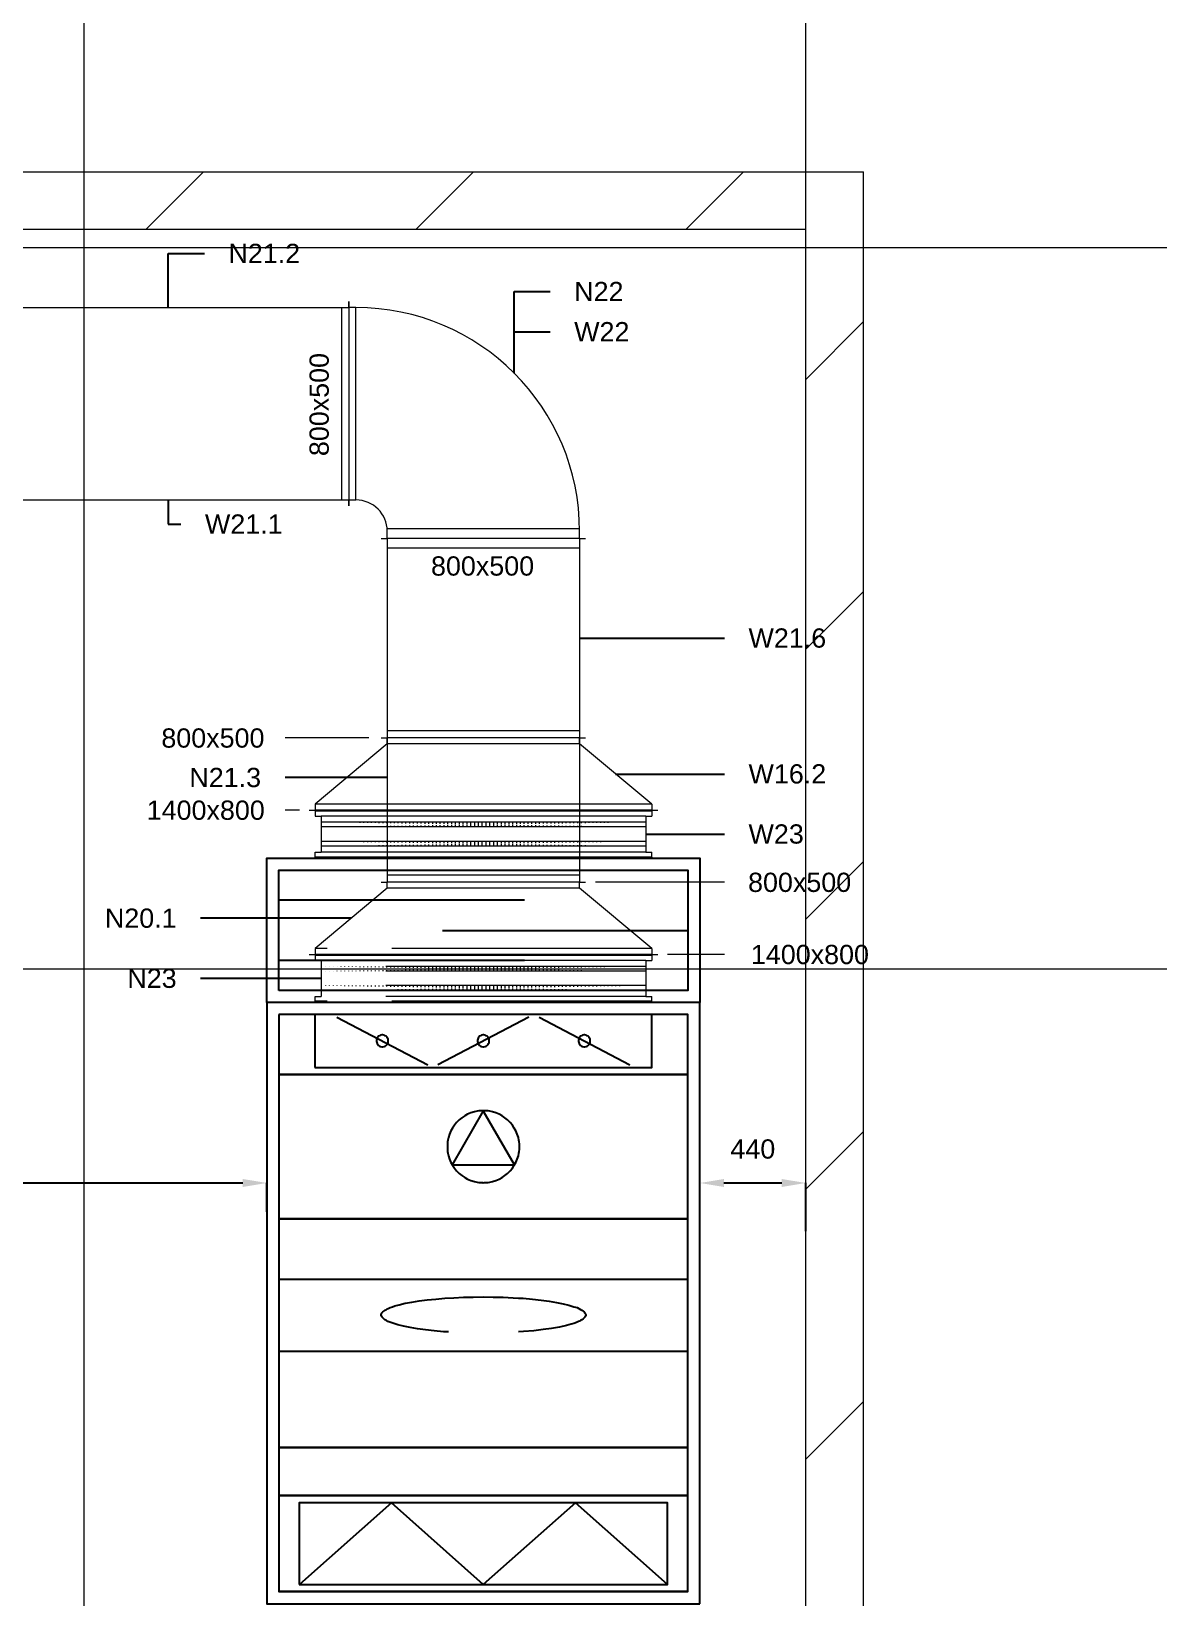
# Model space of a CAD drawing. Header units: millimetres. Extents: x 59762 to 60194, y -87842 to -87548.
# Drawn here: x 59944.85 to 59949.54, y -87827.89 to -87821.38 of the extents above; entities that cross this region are included whole.
import ezdxf
from ezdxf import colors
from ezdxf.entities.mleader import LeaderData, LeaderLine
from ezdxf.math import Vec2, Vec3

# ---------------------------------------------------------------- set-up
doc = ezdxf.new("R2010")
doc.units = ezdxf.units.MM
doc.linetypes.add('ACAD_ISO02W100', pattern=[15, 12, -3])
doc.linetypes.add('JIS_02_1.2', pattern=[2.5, 1.25, -1.25])
for name, color, linetype in [('FLECAD1', 7, 'Continuous'), ('FLECAD2', 7, 'Continuous'), ('FLECAD3', 7, 'Continuous')]:
    doc.layers.add(name, color=color, linetype=linetype)
doc.layers.add('kanały', color=7, linetype='Continuous', lineweight=20)
doc.layers.add('wymiary', color=7, linetype='Continuous', lineweight=13)
doc.layers.add('osie', color=7, linetype='JIS_02_1.2', lineweight=5, transparency=0.7)
doc.layers.add('podkład', color=7, linetype='Continuous', lineweight=13, transparency=0.7)
doc.styles.add('styl1', font='arial.ttf', dxfattribs={"height": 0.08})
doc.dimstyles.new('Kopia Opisowy', dxfattribs={"dimscale": 0, "dimtxt": 0.08, "dimasz": 0.1, "dimexe": 0, "dimexo": 0.2, "dimgap": 0.1, "dimtad": 1, "dimlfac": 1000, "dimtxsty": 'styl1', "dimcen": 2.5, "dimadec": 0, "dimazin": 0, "dimtfac": 1, "dimtmove": 0, "dimatfit": 3, "dimfxl": 1, "dimarcsym": 0})
pattern_1 = [(270, (147696.248806, -27845.144274), (0.015875, -3e-18), []), (360, (147696.248806, -27845.144274), (2e-17, 0.0635), [])]
pattern_2 = [(270, (147696.248806, -27845.744274), (0.015875, -3e-18), []), (360, (147696.248806, -27845.744274), (2e-17, 0.0635), [])]

# ---------------------------------------------------------------- blocks, each defined once
blk = doc.blocks.new('_None')
blk = doc.blocks.new('*D105')
at = {"layer": 'Defpoints', "color": 0, "transparency": 16777216}
for p in [(59945.8298, -87826.1681), (59943.3308, -87826.4877), (59945.8298, -87826.4877)]:
    blk.add_point(p, dxfattribs=at)
at = {"layer": 'wymiary', "color": 0, "lineweight": -2, "transparency": 16777216}
for p, q in [((59943.3308, -87826.2877), (59943.3308, -87826.1681)), ((59943.4308, -87826.1681), (59945.7298, -87826.1681)), ((59945.8298, -87826.2877), (59945.8298, -87826.1681))]:
    blk.add_line(p, q, dxfattribs=at)
at = {"layer": 'wymiary', "color": 0, "transparency": 16777216}
for points in [[(59943.4308, -87826.1515), (59943.4308, -87826.1848), (59943.3308, -87826.1681)], [(59945.7298, -87826.1515), (59945.7298, -87826.1848), (59945.8298, -87826.1681)]]:
    blk.add_solid(points, dxfattribs=at)
at = {"layer": 'wymiary', "color": 0, "transparency": 16777216, "insert": (59944.5803, -87826.0273), "char_height": 0.08, "attachment_point": 5, "style": 'styl1'}
blk.add_mtext('2499', dxfattribs=at)
blk = doc.blocks.new('*D107')
at = {"layer": 'Defpoints', "color": 0, "transparency": 16777216}
for p in [(59947.6308, -87826.1681), (59948.0708, -87826.1681), (59948.0708, -87826.1681)]:
    blk.add_point(p, dxfattribs=at)
at = {"layer": 'wymiary', "color": 0, "lineweight": -2, "transparency": 16777216}
for p, q in [((59947.6308, -87826.3681), (59947.6308, -87826.1681)), ((59947.7308, -87826.1681), (59947.9708, -87826.1681)), ((59948.0708, -87826.3681), (59948.0708, -87826.1681))]:
    blk.add_line(p, q, dxfattribs=at)
at = {"layer": 'wymiary', "color": 0, "transparency": 16777216}
for points in [[(59947.7308, -87826.1515), (59947.7308, -87826.1848), (59947.6308, -87826.1681)], [(59947.9708, -87826.1515), (59947.9708, -87826.1848), (59948.0708, -87826.1681)]]:
    blk.add_solid(points, dxfattribs=at)
at = {"layer": 'wymiary', "color": 0, "transparency": 16777216, "insert": (59947.8508, -87826.0273), "char_height": 0.08, "attachment_point": 5, "style": 'styl1'}
blk.add_mtext('440', dxfattribs=at)

msp = doc.modelspace()

# ---------------------------------------------------------------- hatches: boundary and pattern name
at = {"layer": 'kanały', "ltscale": 20}
h = msp.add_hatch(color=256, dxfattribs=at)
h.dxf.hatch_style = 1
h.paths.add_polyline_path([(59947.430347, -87824.622563), (59946.030347, -87824.622563), (59946.030347, -87824.617563), (59947.430347, -87824.617563)])
h = msp.add_hatch(dxfattribs=at)
h.set_pattern_fill('GRATE', color=256, scale=0.02, angle=270)
h.set_pattern_definition(pattern_1)
edge = h.paths.add_edge_path()
edge.add_line((59947.405347, -87824.687563), (59946.055347, -87824.687563))
edge.add_line((59947.405347, -87824.667563), (59946.055347, -87824.667563))
h = msp.add_hatch(dxfattribs=at)
h.set_pattern_fill('GRATE', color=256, scale=0.02, angle=270)
h.set_pattern_definition(pattern_1)
edge = h.paths.add_edge_path()
edge.add_line((59947.405347, -87824.767563), (59946.055347, -87824.767563))
edge.add_line((59947.405347, -87824.747563), (59946.055347, -87824.747563))
h = msp.add_hatch(color=256, dxfattribs=at)
h.dxf.hatch_style = 1
h.paths.add_polyline_path([(59947.430347, -87824.812563), (59946.030347, -87824.812563), (59946.030347, -87824.817563), (59947.430347, -87824.817563)])
h = msp.add_hatch(color=256, dxfattribs=at)
h.dxf.hatch_style = 1
h.paths.add_polyline_path([(59947.430347, -87825.222563), (59946.030347, -87825.222563), (59946.030347, -87825.217563), (59947.430347, -87825.217563)])
h = msp.add_hatch(dxfattribs=at)
h.set_pattern_fill('GRATE', color=256, scale=0.02, angle=270)
h.set_pattern_definition(pattern_2)
edge = h.paths.add_edge_path()
edge.add_line((59947.405347, -87825.287563), (59946.055347, -87825.287563))
edge.add_line((59947.405347, -87825.267563), (59946.055347, -87825.267563))
h = msp.add_hatch(dxfattribs=at)
h.set_pattern_fill('GRATE', color=256, scale=0.02, angle=270)
h.set_pattern_definition(pattern_2)
edge = h.paths.add_edge_path()
edge.add_line((59947.405347, -87825.367563), (59946.055347, -87825.367563))
edge.add_line((59947.405347, -87825.347563), (59946.055347, -87825.347563))
h = msp.add_hatch(color=256, dxfattribs=at)
h.dxf.hatch_style = 1
h.paths.add_polyline_path([(59947.430347, -87825.412563), (59946.030347, -87825.412563), (59946.030347, -87825.417563), (59947.430347, -87825.417563)])
at = {"layer": 'podkład'}
h = msp.add_hatch(dxfattribs=at)
h.set_pattern_fill('ANSI31', color=256, scale=0.25)
h.set_pattern_definition([(45, (56984.5771, -93833.52236), (-0.56126601, 0.56126601), [])])
h.paths.add_polyline_path([(59942.070847, -87819.277684), (59953.830847, -87819.277684), (59953.830847, -87831.517684), (59960.310847, -87831.517684), (59960.310847, -87819.277684), (59972.070847, -87819.277684), (59972.070847, -87840.277684), (59942.070847, -87840.277684)], flags=16)
h.paths.add_polyline_path([(59954.070847, -87819.277684), (59960.070847, -87819.277684), (59960.070847, -87831.277684), (59954.070847, -87831.277684)], flags=16)
h.paths.add_polyline_path([(59942.070847, -87818.927684), (59942.070847, -87831.177684), (59941.720847, -87831.177684), (59941.720847, -87840.627684), (59972.420847, -87840.627684), (59972.420847, -87818.927684)])
h = msp.add_hatch(dxfattribs=at)
h.set_pattern_fill('ANSI31', color=256, scale=0.25)
h.set_pattern_definition([(45, (-7e-12, -79.36), (-0.5612660076, 0.5612660076), [])])
edge = h.paths.add_edge_path()
edge.add_line((59948.070847, -87822.202684), (59942.070847, -87822.202684))
edge.add_line((59942.070847, -87821.962684), (59948.310847, -87821.962684))
edge.add_line((59948.310847, -87831.442684), (59948.310847, -87821.962684))
edge.add_line((59948.070847, -87831.202684), (59948.070847, -87822.202684))
edge.add_line((59942.070847, -87831.202684), (59948.070847, -87831.202684))
edge.add_line((59942.070847, -87831.442684), (59948.310847, -87831.442684))

# ---------------------------------------------------------------- linework, layer by layer
at = {"layer": 'FLECAD1', "linetype": 'Continuous'}
for points in [[(59945.829847, -87825.417563, 0), (59945.829847, -87824.817563, 0), (59947.630847, -87824.817563, 0), (59947.630847, -87825.417563, 0), (59947.616847, -87825.417563, 0), (59947.558847, -87825.417563, 0), (59945.902847, -87825.417563, 0), (59945.844847, -87825.417563, 0), (59945.829847, -87825.417563, 0)], [(59947.630847, -87827.917563, 0), (59947.630847, -87825.417563, 0), (59945.829847, -87825.417563, 0), (59945.829847, -87827.917563, 0), (59947.630847, -87827.917563, 0)]]:
    msp.add_polyline3d(points, dxfattribs=at)
at = {"layer": 'FLECAD2', "linetype": 'Continuous'}
for points in [[(59945.879847, -87825.367563, 0), (59945.879847, -87824.867563, 0), (59947.580847, -87824.867563, 0), (59947.580847, -87825.367563, 0), (59945.879847, -87825.367563, 0)], [(59945.879847, -87825.467563, 0), (59945.879847, -87825.717563, 0), (59947.580847, -87825.717563, 0), (59947.580847, -87825.467563, 0), (59945.879847, -87825.467563, 0)], [(59945.879847, -87825.717563, 0), (59945.879847, -87826.317563, 0), (59947.580847, -87826.317563, 0), (59947.580847, -87825.717563, 0), (59945.879847, -87825.717563, 0)], [(59947.580847, -87827.267563, 0), (59947.580847, -87826.317563, 0), (59945.879847, -87826.317563, 0), (59945.879847, -87827.267563, 0), (59947.580847, -87827.267563, 0)], [(59945.879847, -87827.267563, 0), (59945.879847, -87827.467563, 0), (59947.580847, -87827.467563, 0), (59947.580847, -87827.267563, 0), (59945.879847, -87827.267563, 0)], [(59945.879847, -87827.467563, 0), (59945.879847, -87827.867563, 0), (59947.580847, -87827.867563, 0), (59947.580847, -87827.467563, 0), (59945.879847, -87827.467563, 0)], [(59947.580847, -87827.867563, 0), (59945.879847, -87827.867563, 0), (59947.580847, -87827.867563, 0), (59945.879847, -87827.867563, 0), (59947.580847, -87827.867563, 0), (59947.580847, -87827.867563, 0), (59947.580847, -87827.867563, 0)], [(59945.879847, -87827.867563, 0), (59945.879847, -87827.867563, 0), (59945.879847, -87827.867563, 0)]]:
    msp.add_polyline3d(points, dxfattribs=at)
at = {"layer": 'FLECAD3', "linetype": 'Continuous'}
for p, q in [((59946.900847, -87824.992563), (59945.879847, -87824.992563)), ((59946.559847, -87825.117563), (59947.580847, -87825.117563)), ((59946.900847, -87825.242563), (59945.879847, -87825.242563)), ((59946.120847, -87825.478563), (59946.498847, -87825.676563)), ((59946.919847, -87825.478563), (59946.540847, -87825.676563)), ((59946.961847, -87825.478563), (59947.339847, -87825.676563)), ((59946.729847, -87825.867563), (59946.600847, -87826.092563)), ((59946.859847, -87826.092563), (59946.729847, -87825.867563)), ((59946.600847, -87826.092563), (59946.859847, -87826.092563)), ((59945.879847, -87826.567563), (59947.580847, -87826.567563)), ((59946.432847, -87826.663563), (59946.463847, -87826.658563)), ((59946.463847, -87826.658563), (59946.496847, -87826.654563)), ((59946.496847, -87826.654563), (59946.532847, -87826.650563)), ((59946.532847, -87826.650563), (59946.569847, -87826.647563)), ((59946.569847, -87826.647563), (59946.607847, -87826.645563)), ((59946.607847, -87826.645563), (59946.647847, -87826.643563)), ((59946.647847, -87826.643563), (59946.687847, -87826.642563)), ((59946.687847, -87826.642563), (59946.729847, -87826.641563)), ((59946.729847, -87826.641563), (59946.770847, -87826.642563)), ((59946.770847, -87826.642563), (59946.812847, -87826.643563)), ((59946.812847, -87826.643563), (59946.854847, -87826.645563)), ((59946.854847, -87826.645563), (59946.875847, -87826.646563)), ((59946.875847, -87826.646563), (59946.895847, -87826.647563)), ((59946.895847, -87826.647563), (59946.934847, -87826.651563)), ((59946.934847, -87826.651563), (59946.970847, -87826.655563)), ((59946.970847, -87826.655563), (59947.003847, -87826.659563)), ((59947.003847, -87826.659563), (59947.034847, -87826.664563)), ((59946.304847, -87826.715563), (59946.305847, -87826.711563)), ((59946.304847, -87826.718563), (59946.304847, -87826.715563)), ((59946.306847, -87826.722563), (59946.304847, -87826.718563)), ((59946.305847, -87826.711563), (59946.307847, -87826.707563)), ((59946.308847, -87826.726563), (59946.306847, -87826.722563)), ((59946.307847, -87826.707563), (59946.311847, -87826.704563)), ((59946.311847, -87826.729563), (59946.308847, -87826.726563)), ((59946.311847, -87826.704563), (59946.315847, -87826.700563)), ((59946.315847, -87826.700563), (59946.320847, -87826.696563)), ((59946.320847, -87826.696563), (59946.326847, -87826.693563)), ((59946.326847, -87826.693563), (59946.330847, -87826.691563)), ((59946.330847, -87826.691563), (59946.334847, -87826.689563)), ((59946.334847, -87826.689563), (59946.342847, -87826.685563)), ((59946.342847, -87826.685563), (59946.352847, -87826.682563)), ((59946.352847, -87826.682563), (59946.362847, -87826.679563)), ((59946.362847, -87826.679563), (59946.379847, -87826.674563)), ((59946.379847, -87826.674563), (59946.404847, -87826.668563)), ((59946.404847, -87826.668563), (59946.432847, -87826.663563)), ((59947.034847, -87826.664563), (59947.061847, -87826.670563)), ((59947.061847, -87826.670563), (59947.085847, -87826.675563)), ((59947.085847, -87826.675563), (59947.106847, -87826.682563)), ((59947.106847, -87826.682563), (59947.119847, -87826.686563)), ((59947.119847, -87826.686563), (59947.127847, -87826.690563)), ((59947.127847, -87826.690563), (59947.133847, -87826.693563)), ((59947.133847, -87826.693563), (59947.139847, -87826.697563)), ((59947.139847, -87826.697563), (59947.144847, -87826.700563)), ((59947.144847, -87826.700563), (59947.148847, -87826.704563)), ((59947.148847, -87826.704563), (59947.151847, -87826.707563)), ((59947.152847, -87826.726563), (59947.148847, -87826.729563)), ((59947.151847, -87826.707563), (59947.153847, -87826.711563)), ((59947.154847, -87826.722563), (59947.152847, -87826.726563)), ((59947.153847, -87826.711563), (59947.155847, -87826.715563)), ((59947.155847, -87826.718563), (59947.154847, -87826.722563)), ((59947.155847, -87826.715563), (59947.155847, -87826.718563)), ((59946.315847, -87826.733563), (59946.311847, -87826.729563)), ((59946.320847, -87826.736563), (59946.315847, -87826.733563)), ((59946.326847, -87826.740563), (59946.320847, -87826.736563)), ((59946.332847, -87826.743563), (59946.326847, -87826.740563)), ((59946.340847, -87826.747563), (59946.332847, -87826.743563)), ((59946.353847, -87826.751563), (59946.340847, -87826.747563)), ((59946.374847, -87826.758563), (59946.353847, -87826.751563)), ((59946.398847, -87826.763563), (59946.374847, -87826.758563)), ((59946.425847, -87826.769563), (59946.398847, -87826.763563)), ((59946.456847, -87826.774563), (59946.425847, -87826.769563)), ((59946.489847, -87826.778563), (59946.456847, -87826.774563)), ((59946.525847, -87826.782563), (59946.489847, -87826.778563)), ((59946.564847, -87826.786563), (59946.525847, -87826.782563)), ((59946.584847, -87826.787563), (59946.564847, -87826.786563)), ((59946.897847, -87826.785563), (59946.875847, -87826.787563)), ((59946.939847, -87826.782563), (59946.897847, -87826.785563)), ((59946.978847, -87826.777563), (59946.939847, -87826.782563)), ((59947.013847, -87826.772563), (59946.978847, -87826.777563)), ((59947.046847, -87826.767563), (59947.013847, -87826.772563)), ((59947.075847, -87826.760563), (59947.046847, -87826.767563)), ((59947.094847, -87826.755563), (59947.075847, -87826.760563)), ((59947.105847, -87826.752563), (59947.094847, -87826.755563)), ((59947.116847, -87826.748563), (59947.105847, -87826.752563)), ((59947.125847, -87826.744563), (59947.116847, -87826.748563)), ((59947.129847, -87826.742563), (59947.125847, -87826.744563)), ((59947.133847, -87826.740563), (59947.129847, -87826.742563)), ((59947.139847, -87826.737563), (59947.133847, -87826.740563)), ((59947.144847, -87826.733563), (59947.139847, -87826.737563)), ((59947.148847, -87826.729563), (59947.144847, -87826.733563)), ((59945.879847, -87826.867563), (59947.580847, -87826.867563)), ((59946.347847, -87827.497563), (59945.965847, -87827.837563)), ((59946.729847, -87827.837563), (59946.347847, -87827.497563)), ((59947.112847, -87827.497563), (59946.729847, -87827.837563)), ((59947.495847, -87827.837563), (59947.112847, -87827.497563))]:
    msp.add_line(p, q, dxfattribs=at)
for points in [[(59946.029847, -87825.687563, 0), (59947.430847, -87825.687563, 0), (59947.430847, -87825.467563, 0), (59946.029847, -87825.467563, 0), (59946.029847, -87825.687563, 0)], [(59946.302847, -87825.600563, 0), (59946.307847, -87825.601563, 0), (59946.310847, -87825.601563, 0), (59946.312847, -87825.601563, 0), (59946.317847, -87825.600563, 0), (59946.321847, -87825.598563, 0), (59946.325847, -87825.596563, 0), (59946.329847, -87825.592563, 0), (59946.331847, -87825.588563, 0), (59946.333847, -87825.584563, 0), (59946.334847, -87825.579563, 0), (59946.334847, -87825.577563, 0), (59946.334847, -87825.574563, 0), (59946.333847, -87825.569563, 0), (59946.331847, -87825.565563, 0), (59946.329847, -87825.561563, 0), (59946.325847, -87825.557563, 0), (59946.321847, -87825.555563, 0), (59946.317847, -87825.553563, 0), (59946.312847, -87825.552563, 0), (59946.310847, -87825.552563, 0), (59946.307847, -87825.552563, 0), (59946.302847, -87825.553563, 0), (59946.298847, -87825.555563, 0), (59946.294847, -87825.557563, 0), (59946.290847, -87825.561563, 0), (59946.288847, -87825.565563, 0), (59946.286847, -87825.569563, 0), (59946.285847, -87825.574563, 0), (59946.285847, -87825.577563, 0), (59946.285847, -87825.579563, 0), (59946.286847, -87825.584563, 0), (59946.288847, -87825.588563, 0), (59946.290847, -87825.592563, 0), (59946.294847, -87825.596563, 0), (59946.298847, -87825.598563, 0), (59946.302847, -87825.600563, 0)], [(59946.312847, -87825.552563, 0), (59946.310847, -87825.552563, 0), (59946.307847, -87825.552563, 0)], [(59946.312847, -87825.552563, 0), (59946.310847, -87825.552563, 0), (59946.307847, -87825.552563, 0)], [(59946.722847, -87825.600563, 0), (59946.727847, -87825.601563, 0), (59946.729847, -87825.601563, 0), (59946.732847, -87825.601563, 0), (59946.737847, -87825.600563, 0), (59946.741847, -87825.598563, 0), (59946.745847, -87825.596563, 0), (59946.749847, -87825.592563, 0), (59946.751847, -87825.588563, 0), (59946.753847, -87825.584563, 0), (59946.754847, -87825.579563, 0), (59946.754847, -87825.577563, 0), (59946.754847, -87825.574563, 0), (59946.753847, -87825.569563, 0), (59946.751847, -87825.565563, 0), (59946.749847, -87825.561563, 0), (59946.745847, -87825.557563, 0), (59946.741847, -87825.555563, 0), (59946.737847, -87825.553563, 0), (59946.732847, -87825.552563, 0), (59946.729847, -87825.552563, 0), (59946.727847, -87825.552563, 0), (59946.722847, -87825.553563, 0), (59946.718847, -87825.555563, 0), (59946.714847, -87825.557563, 0), (59946.710847, -87825.561563, 0), (59946.708847, -87825.565563, 0), (59946.706847, -87825.569563, 0), (59946.705847, -87825.574563, 0), (59946.705847, -87825.577563, 0), (59946.705847, -87825.579563, 0), (59946.706847, -87825.584563, 0), (59946.708847, -87825.588563, 0), (59946.710847, -87825.592563, 0), (59946.714847, -87825.596563, 0), (59946.718847, -87825.598563, 0), (59946.722847, -87825.600563, 0)], [(59946.732847, -87825.552563, 0), (59946.729847, -87825.552563, 0), (59946.727847, -87825.552563, 0)], [(59946.732847, -87825.552563, 0), (59946.729847, -87825.552563, 0), (59946.727847, -87825.552563, 0)], [(59947.142847, -87825.600563, 0), (59947.147847, -87825.601563, 0), (59947.150847, -87825.601563, 0), (59947.152847, -87825.601563, 0), (59947.157847, -87825.600563, 0), (59947.161847, -87825.598563, 0), (59947.165847, -87825.596563, 0), (59947.169847, -87825.592563, 0), (59947.171847, -87825.588563, 0), (59947.173847, -87825.584563, 0), (59947.174847, -87825.579563, 0), (59947.174847, -87825.577563, 0), (59947.174847, -87825.574563, 0), (59947.173847, -87825.569563, 0), (59947.171847, -87825.565563, 0), (59947.169847, -87825.561563, 0), (59947.165847, -87825.557563, 0), (59947.161847, -87825.555563, 0), (59947.157847, -87825.553563, 0), (59947.152847, -87825.552563, 0), (59947.150847, -87825.552563, 0), (59947.147847, -87825.552563, 0), (59947.142847, -87825.553563, 0), (59947.138847, -87825.555563, 0), (59947.134847, -87825.557563, 0), (59947.130847, -87825.561563, 0), (59947.128847, -87825.565563, 0), (59947.126847, -87825.569563, 0), (59947.125847, -87825.574563, 0), (59947.125847, -87825.577563, 0), (59947.125847, -87825.579563, 0), (59947.126847, -87825.584563, 0), (59947.128847, -87825.588563, 0), (59947.130847, -87825.592563, 0), (59947.134847, -87825.596563, 0), (59947.138847, -87825.598563, 0), (59947.142847, -87825.600563, 0)], [(59947.152847, -87825.552563, 0), (59947.150847, -87825.552563, 0), (59947.147847, -87825.552563, 0)], [(59947.152847, -87825.552563, 0), (59947.150847, -87825.552563, 0), (59947.147847, -87825.552563, 0)], [(59946.285847, -87825.574563, 0), (59946.285847, -87825.577563, 0), (59946.285847, -87825.579563, 0)], [(59946.285847, -87825.574563, 0), (59946.285847, -87825.577563, 0), (59946.285847, -87825.579563, 0)], [(59946.307847, -87825.601563, 0), (59946.310847, -87825.601563, 0), (59946.310847, -87825.601563, 0), (59946.312847, -87825.601563, 0)], [(59946.307847, -87825.601563, 0), (59946.310847, -87825.601563, 0), (59946.312847, -87825.601563, 0)], [(59946.310847, -87825.601563, 0), (59946.310847, -87825.601563, 0)], [(59946.334847, -87825.579563, 0), (59946.334847, -87825.577563, 0), (59946.334847, -87825.574563, 0)], [(59946.334847, -87825.579563, 0), (59946.334847, -87825.577563, 0), (59946.334847, -87825.574563, 0)], [(59946.705847, -87825.574563, 0), (59946.705847, -87825.577563, 0), (59946.705847, -87825.579563, 0)], [(59946.705847, -87825.574563, 0), (59946.705847, -87825.577563, 0), (59946.705847, -87825.579563, 0)], [(59946.727847, -87825.601563, 0), (59946.729847, -87825.601563, 0), (59946.729847, -87825.601563, 0), (59946.732847, -87825.601563, 0)], [(59946.727847, -87825.601563, 0), (59946.729847, -87825.601563, 0), (59946.732847, -87825.601563, 0)], [(59946.729847, -87825.601563, 0), (59946.729847, -87825.601563, 0)], [(59946.754847, -87825.579563, 0), (59946.754847, -87825.577563, 0), (59946.754847, -87825.574563, 0)], [(59946.754847, -87825.579563, 0), (59946.754847, -87825.577563, 0), (59946.754847, -87825.574563, 0)], [(59947.125847, -87825.574563, 0), (59947.125847, -87825.577563, 0), (59947.125847, -87825.579563, 0)], [(59947.125847, -87825.574563, 0), (59947.125847, -87825.577563, 0), (59947.125847, -87825.579563, 0)], [(59947.147847, -87825.601563, 0), (59947.150847, -87825.601563, 0), (59947.150847, -87825.601563, 0), (59947.152847, -87825.601563, 0)], [(59947.147847, -87825.601563, 0), (59947.150847, -87825.601563, 0), (59947.152847, -87825.601563, 0)], [(59947.150847, -87825.601563, 0), (59947.150847, -87825.601563, 0)], [(59947.174847, -87825.579563, 0), (59947.174847, -87825.577563, 0), (59947.174847, -87825.574563, 0)], [(59947.174847, -87825.579563, 0), (59947.174847, -87825.577563, 0), (59947.174847, -87825.574563, 0)], [(59946.718847, -87826.166563, 0), (59946.726847, -87826.166563, 0), (59946.729847, -87826.167563, 0), (59946.733847, -87826.166563, 0), (59946.741847, -87826.166563, 0), (59946.749847, -87826.165563, 0), (59946.756847, -87826.164563, 0), (59946.767847, -87826.162563, 0), (59946.781847, -87826.157563, 0), (59946.795847, -87826.152563, 0), (59946.807847, -87826.145563, 0), (59946.819847, -87826.137563, 0), (59946.830847, -87826.128563, 0), (59946.841847, -87826.117563, 0), (59946.850847, -87826.106563, 0), (59946.858847, -87826.094563, 0), (59946.865847, -87826.082563, 0), (59946.870847, -87826.068563, 0), (59946.875847, -87826.054563, 0), (59946.877847, -87826.043563, 0), (59946.878847, -87826.036563, 0), (59946.879847, -87826.028563, 0), (59946.879847, -87826.020563, 0), (59946.880847, -87826.017563, 0), (59946.879847, -87826.013563, 0), (59946.879847, -87826.005563, 0), (59946.878847, -87825.997563, 0), (59946.877847, -87825.990563, 0), (59946.875847, -87825.979563, 0), (59946.870847, -87825.965563, 0), (59946.865847, -87825.951563, 0), (59946.858847, -87825.939563, 0), (59946.850847, -87825.927563, 0), (59946.841847, -87825.916563, 0), (59946.830847, -87825.905563, 0), (59946.819847, -87825.896563, 0), (59946.807847, -87825.888563, 0), (59946.795847, -87825.881563, 0), (59946.781847, -87825.876563, 0), (59946.767847, -87825.871563, 0), (59946.756847, -87825.869563, 0), (59946.749847, -87825.868563, 0), (59946.741847, -87825.867563, 0), (59946.733847, -87825.867563, 0), (59946.729847, -87825.867563, 0), (59946.726847, -87825.867563, 0), (59946.718847, -87825.867563, 0), (59946.710847, -87825.868563, 0), (59946.703847, -87825.869563, 0), (59946.692847, -87825.871563, 0), (59946.678847, -87825.876563, 0), (59946.664847, -87825.881563, 0), (59946.652847, -87825.888563, 0), (59946.640847, -87825.896563, 0), (59946.629847, -87825.905563, 0), (59946.618847, -87825.916563, 0), (59946.609847, -87825.927563, 0), (59946.601847, -87825.939563, 0), (59946.594847, -87825.951563, 0), (59946.589847, -87825.965563, 0), (59946.584847, -87825.979563, 0), (59946.582847, -87825.990563, 0), (59946.581847, -87825.997563, 0), (59946.580847, -87826.005563, 0), (59946.580847, -87826.013563, 0), (59946.580847, -87826.017563, 0), (59946.580847, -87826.020563, 0), (59946.580847, -87826.028563, 0), (59946.581847, -87826.036563, 0), (59946.582847, -87826.043563, 0), (59946.584847, -87826.054563, 0), (59946.589847, -87826.068563, 0), (59946.594847, -87826.082563, 0), (59946.601847, -87826.094563, 0), (59946.609847, -87826.106563, 0), (59946.618847, -87826.117563, 0), (59946.629847, -87826.128563, 0), (59946.640847, -87826.137563, 0), (59946.652847, -87826.145563, 0), (59946.664847, -87826.152563, 0), (59946.678847, -87826.157563, 0), (59946.692847, -87826.162563, 0), (59946.703847, -87826.164563, 0), (59946.710847, -87826.165563, 0), (59946.718847, -87826.166563, 0)], [(59946.733847, -87825.867563, 0), (59946.729847, -87825.867563, 0), (59946.726847, -87825.867563, 0)], [(59946.733847, -87825.867563, 0), (59946.729847, -87825.867563, 0), (59946.726847, -87825.867563, 0)], [(59946.580847, -87826.013563, 0), (59946.580847, -87826.017563, 0), (59946.580847, -87826.020563, 0)], [(59946.580847, -87826.013563, 0), (59946.580847, -87826.017563, 0), (59946.580847, -87826.020563, 0)], [(59946.879847, -87826.020563, 0), (59946.880847, -87826.017563, 0), (59946.879847, -87826.013563, 0)], [(59946.879847, -87826.020563, 0), (59946.880847, -87826.017563, 0), (59946.879847, -87826.013563, 0)], [(59946.726847, -87826.166563, 0), (59946.729847, -87826.167563, 0), (59946.729847, -87826.167563, 0), (59946.733847, -87826.166563, 0)], [(59946.726847, -87826.166563, 0), (59946.729847, -87826.167563, 0), (59946.733847, -87826.166563, 0)], [(59946.729847, -87826.167563, 0), (59946.729847, -87826.167563, 0)], [(59945.964847, -87827.837563, 0), (59947.495847, -87827.837563, 0), (59947.495847, -87827.497563, 0), (59945.964847, -87827.497563, 0), (59945.964847, -87827.837563, 0)]]:
    msp.add_polyline3d(points, dxfattribs=at)
at = {"layer": 'kanały', "ltscale": 20}
for p, q in [((59944.670347, -87822.527684), (59946.170347, -87822.527684)), ((59946.140347, -87822.527684), (59946.140347, -87823.327684)), ((59946.170347, -87822.527684), (59946.170347, -87822.502684)), ((59946.170347, -87822.502684), (59946.170347, -87822.527684)), ((59946.170347, -87822.527684), (59946.170347, -87822.502684)), ((59946.200347, -87822.527684), (59946.170347, -87822.527684)), ((59946.170347, -87822.527684), (59946.170347, -87823.327684)), ((59946.170347, -87822.527684), (59946.170347, -87823.327684)), ((59946.200347, -87823.327684), (59946.200347, -87822.527684)), ((59944.670347, -87823.327684), (59946.170347, -87823.327684)), ((59946.170347, -87823.327684), (59946.170347, -87823.352684)), ((59946.170347, -87823.327684), (59946.200347, -87823.327684)), ((59946.170347, -87823.352684), (59946.170347, -87823.327684)), ((59946.170347, -87823.352684), (59946.170347, -87823.327684)), ((59947.130347, -87823.447563), (59946.330347, -87823.447563)), ((59946.330347, -87823.487684), (59946.330347, -87823.457684)), ((59947.130347, -87823.487684), (59947.130347, -87823.457684)), ((59946.305347, -87823.487684), (59946.330347, -87823.487684)), ((59946.305347, -87823.487684), (59946.330347, -87823.487684)), ((59946.305347, -87823.487684), (59946.330347, -87823.487684)), ((59947.130347, -87823.487684), (59946.330347, -87823.487684)), ((59947.130347, -87823.487684), (59946.330347, -87823.487684)), ((59946.330347, -87823.487684), (59946.330347, -87824.317442)), ((59947.130347, -87823.487684), (59946.330347, -87823.487684)), ((59947.130347, -87823.527804), (59946.330347, -87823.527804)), ((59947.130347, -87823.487684), (59947.155347, -87823.487684)), ((59947.130347, -87823.487684), (59947.155347, -87823.487684)), ((59947.130347, -87823.487684), (59947.130347, -87824.317442)), ((59947.130347, -87823.487684), (59947.155347, -87823.487684)), ((59947.130347, -87824.287442), (59946.330347, -87824.287442)), ((59946.305347, -87824.317442), (59946.330347, -87824.317442)), ((59946.305347, -87824.317442), (59946.330347, -87824.317442)), ((59947.130347, -87824.317442), (59946.330347, -87824.317442)), ((59946.330347, -87824.342563), (59946.330347, -87824.317563)), ((59947.130347, -87824.317563), (59946.330347, -87824.317563)), ((59947.130347, -87824.342563), (59946.330347, -87824.342563)), ((59947.130347, -87824.317442), (59947.155347, -87824.317442)), ((59947.130347, -87824.342563), (59947.130347, -87824.317563)), ((59947.130347, -87824.317563), (59947.155347, -87824.317563)), ((59946.005347, -87824.617563), (59946.030347, -87824.617563)), ((59946.030347, -87824.592563), (59946.030347, -87824.617563)), ((59947.430347, -87824.617563), (59946.030347, -87824.617563)), ((59946.030347, -87824.617563), (59946.030347, -87824.622563)), ((59947.430347, -87824.622563), (59946.030347, -87824.622563)), ((59946.030347, -87824.622563), (59946.030347, -87824.642563)), ((59947.430347, -87824.592563), (59947.430347, -87824.617563)), ((59947.430347, -87824.622563), (59947.430347, -87824.617563)), ((59947.430347, -87824.617563), (59947.455347, -87824.617563)), ((59947.430347, -87824.622563), (59947.430347, -87824.642563)), ((59946.030347, -87824.642563), (59946.055347, -87824.642563)), ((59947.405347, -87824.642563), (59946.055347, -87824.642563)), ((59946.055347, -87824.642563), (59946.055347, -87824.792563)), ((59947.405347, -87824.667563), (59946.055347, -87824.667563)), ((59947.405347, -87824.687563), (59946.055347, -87824.687563)), ((59947.405347, -87824.642563), (59947.430347, -87824.642563)), ((59947.405347, -87824.642563), (59947.405347, -87824.792563)), ((59947.405347, -87824.747563), (59946.055347, -87824.747563)), ((59947.405347, -87824.767563), (59946.055347, -87824.767563)), ((59946.030347, -87824.792563), (59946.055347, -87824.792563)), ((59946.030347, -87824.812563), (59946.030347, -87824.792563)), ((59947.430347, -87824.812563), (59946.030347, -87824.812563)), ((59946.030347, -87824.817563), (59946.030347, -87824.812563)), ((59947.405347, -87824.792563), (59946.055347, -87824.792563)), ((59947.405347, -87824.792563), (59947.430347, -87824.792563)), ((59947.430347, -87824.812563), (59947.430347, -87824.792563)), ((59947.430347, -87824.812563), (59947.430347, -87824.817563)), ((59947.430347, -87825.217563), (59946.030347, -87825.217563)), ((59946.030347, -87825.217563), (59946.030347, -87825.222563)), ((59947.430347, -87825.222563), (59946.030347, -87825.222563)), ((59947.430347, -87825.222563), (59947.430347, -87825.217563))]:
    msp.add_line(p, q, dxfattribs=at)
at = {"layer": 'kanały'}
for p, q in [((59946.330347, -87824.342563), (59946.030347, -87824.592563)), ((59947.430347, -87824.592563), (59947.130347, -87824.342563)), ((59947.430347, -87824.592563), (59946.030347, -87824.592563)), ((59947.430347, -87824.617563), (59946.030347, -87824.617563)), ((59947.430347, -87824.817563), (59946.030347, -87824.817563))]:
    msp.add_line(p, q, dxfattribs=at)
at = {"layer": 'kanały', "linetype": 'ACAD_ISO02W100', "ltscale": 0.09}
for p, q in [((59946.330347, -87824.317442), (59946.330347, -87824.917563)), ((59947.130347, -87824.317563), (59947.130347, -87824.917563)), ((59947.130347, -87824.887563), (59946.330347, -87824.887563)), ((59946.330347, -87824.942563), (59946.030347, -87825.192563)), ((59946.305347, -87824.917442), (59946.330347, -87824.917442)), ((59946.305347, -87824.917563), (59946.330347, -87824.917563)), ((59946.330347, -87824.942563), (59946.330347, -87824.917563)), ((59947.130347, -87824.917563), (59946.330347, -87824.917563)), ((59947.130347, -87824.917563), (59946.330347, -87824.917563)), ((59947.130347, -87824.942563), (59946.330347, -87824.942563)), ((59947.130347, -87824.942563), (59947.130347, -87824.917563)), ((59947.130347, -87824.917563), (59947.155347, -87824.917563)), ((59947.130347, -87824.917563), (59947.155347, -87824.917563)), ((59947.430347, -87825.192563), (59947.130347, -87824.942563)), ((59946.005347, -87825.217563), (59946.030347, -87825.217563)), ((59946.030347, -87825.192563), (59946.030347, -87825.217563)), ((59947.430347, -87825.192563), (59946.030347, -87825.192563)), ((59947.430347, -87825.217563), (59946.030347, -87825.217563)), ((59946.030347, -87825.222563), (59946.030347, -87825.242563)), ((59947.430347, -87825.192563), (59947.430347, -87825.217563)), ((59947.430347, -87825.217563), (59947.455347, -87825.217563)), ((59947.430347, -87825.222563), (59947.430347, -87825.242563)), ((59946.030347, -87825.242563), (59946.055347, -87825.242563)), ((59947.405347, -87825.242563), (59946.055347, -87825.242563)), ((59946.055347, -87825.242563), (59946.055347, -87825.392563)), ((59947.405347, -87825.267563), (59946.055347, -87825.267563)), ((59947.405347, -87825.287563), (59946.055347, -87825.287563)), ((59947.405347, -87825.242563), (59947.430347, -87825.242563)), ((59947.405347, -87825.242563), (59947.405347, -87825.392563)), ((59947.405347, -87825.347563), (59946.055347, -87825.347563)), ((59946.030347, -87825.392563), (59946.055347, -87825.392563)), ((59946.030347, -87825.412563), (59946.030347, -87825.392563)), ((59947.430347, -87825.412563), (59946.030347, -87825.412563)), ((59947.430347, -87825.417563), (59946.030347, -87825.417563)), ((59947.405347, -87825.367563), (59946.055347, -87825.367563)), ((59947.405347, -87825.392563), (59946.055347, -87825.392563)), ((59947.405347, -87825.392563), (59947.430347, -87825.392563)), ((59947.430347, -87825.412563), (59947.430347, -87825.392563))]:
    msp.add_line(p, q, dxfattribs=at)
at = {"layer": 'kanały', "ltscale": 20}
msp.add_arc((59946.200347, -87823.457684), 0.93, 0, 90, dxfattribs=at)
at = {"layer": 'kanały'}
msp.add_arc((59946.200347, -87823.457684), 0.13, 360, 90, dxfattribs=at)
at = {"layer": 'osie', "linetype": 'Continuous'}
for p, q in [((59945.070847, -87842.037684), (59945.070847, -87817.037684)), ((59948.070847, -87842.037684), (59948.070847, -87817.037684)), ((59939.220847, -87822.277684), (59974.220847, -87822.277684)), ((59939.220847, -87825.277684), (59974.220847, -87825.277684))]:
    msp.add_line(p, q, dxfattribs=at)
at = {"layer": 'podkład'}
for p, q in [((59942.070847, -87821.962684), (59948.310847, -87821.962684)), ((59948.310847, -87831.442684), (59948.310847, -87821.962684)), ((59948.070847, -87822.202684), (59942.070847, -87822.202684)), ((59948.070847, -87831.202684), (59948.070847, -87822.202684))]:
    msp.add_line(p, q, dxfattribs=at)
at = {"layer": 'wymiary'}
for p, q in [((59946.254224, -87824.317442), (59945.9061, -87824.317442)), ((59945.966455, -87824.617563), (59945.9061, -87824.617563)), ((59947.732755, -87824.917563), (59947.196019, -87824.917563)), ((59947.732755, -87825.217684), (59947.496019, -87825.217684))]:
    msp.add_line(p, q, dxfattribs=at)

# ---------------------------------------------------------------- texts
at = {"layer": 'wymiary', "ltscale": 20, "insert": (59946.007411, -87823.145459), "char_height": 0.08, "attachment_point": 1, "rotation": 90, "style": 'styl1'}
msp.add_mtext_dynamic_manual_height_columns('800x500', width=0.44264358, gutter_width=1, heights=[0], dxfattribs=at)
at = {"layer": 'wymiary', "ltscale": 20, "char_height": 0.08, "attachment_point": 1, "style": 'styl1'}
for s, insert in [('800x500', (59946.512572, -87823.562391)), ('800x500', (59945.391339, -87824.277729)), ('1400x800', (59945.330511, -87824.57785)), ('800x500', (59947.830869, -87824.87785)), ('1400x800', (59947.842595, -87825.177971))]:
    msp.add_mtext_dynamic_manual_height_columns(s, width=0.44264358, gutter_width=1, heights=[0], dxfattribs=dict(at, insert=insert))

# ---------------------------------------------------------------- dimensions: what is measured, and where the dimension line sits
at = {"layer": 'wymiary'}
for base, p1, p2, picture, middle in [((59945.829847, -87826.168128), (59943.330847, -87826.487684), (59945.829847, -87826.487684), '*D105', (59944.580347, -87826.027282)), ((59948.070847, -87826.168128), (59947.630847, -87826.168128), (59948.070847, -87826.168128), '*D107', (59947.850847, -87826.027282))]:
    dim = msp.add_linear_dim(base=base, p1=p1, p2=p2, dimstyle='Kopia Opisowy', dxfattribs=at)
    dim.commit()
    dim.dimension.update_dxf_attribs({"geometry": picture, "text_midpoint": middle})

# ---------------------------------------------------------------- leaders
ml = msp.add_multileader_mtext('Standard', dxfattribs=at)
ml.set_content('N21.2', color=256, style='styl1')
ml.set_leader_properties()
ml.set_arrow_properties(name='NONE')
ml.build(insert=Vec2(0, 0))
ml.multileader.update_dxf_attribs({"dogleg_length": 0.15, "arrow_head_size": 0.1})
ctx = ml.context
ctx.base_point, ctx.char_height, ctx.arrow_head_size, ctx.landing_gap_size, ctx.plane_origin = Vec3(59945.570347, -87822.302542), 0.08, 0.1, 0.1, Vec3(59945.315925, -87823.100449)
notes = []
notes.append((ctx, [(1, (1, 1, 0), (59945.420347, -87822.302542), (1, 0), 0.15, [(0, [(59945.420347, -87822.527684)], 0, [])])]))
ctx.mtext.insert, ctx.mtext.width, ctx.mtext.flow_direction = Vec3(59945.670347, -87822.262542), 0.51353508, 5
ml = msp.add_multileader_mtext('Standard', dxfattribs=at)
ml.set_content('N22', color=256, style='styl1')
ml.set_leader_properties()
ml.set_arrow_properties(name='NONE')
ml.build(insert=Vec2(0, 0))
ml.multileader.update_dxf_attribs({"dogleg_length": 0.15, "arrow_head_size": 0.1})
ctx = ml.context
ctx.base_point, ctx.char_height, ctx.arrow_head_size, ctx.landing_gap_size, ctx.plane_origin = Vec3(59947.007956, -87822.460949), 0.08, 0.1, 0.1, Vec3(59946.753534, -87823.372839)
notes.append((ctx, [(1, (1, 1, 0), (59946.857956, -87822.460949), (1, 0), 0.15, [(0, [(59946.857956, -87822.800074)], 0, [])])]))
ctx.mtext.insert, ctx.mtext.width, ctx.mtext.flow_direction = Vec3(59947.107956, -87822.420949), 0.51353508, 5
ml = msp.add_multileader_mtext('Standard', dxfattribs=at)
ml.set_content('W22', color=256, style='styl1')
ml.set_leader_properties()
ml.set_arrow_properties(name='NONE')
ml.build(insert=Vec2(0, 0))
ml.multileader.update_dxf_attribs({"dogleg_length": 0.15, "arrow_head_size": 0.1})
ctx = ml.context
ctx.base_point, ctx.char_height, ctx.arrow_head_size, ctx.landing_gap_size, ctx.plane_origin = Vec3(59947.007956, -87822.628083), 0.08, 0.1, 0.1, Vec3(59946.962379, -87823.372839)
notes.append((ctx, [(0, (1, 1, 0), (59946.857956, -87822.628083), (1, 0), 0.15, [(0, [(59946.857956, -87822.800074)], 0, [])])]))
ctx.mtext.insert, ctx.mtext.width, ctx.mtext.flow_direction = Vec3(59947.107956, -87822.588083), 0.51353508, 5
ml = msp.add_multileader_mtext('Standard', dxfattribs=at)
ml.set_content('W21.1', color=256, style='styl1')
ml.set_leader_properties()
ml.set_arrow_properties(name='NONE')
ml.build(insert=Vec2(0, 0))
ml.multileader.update_dxf_attribs({"dogleg_length": 0.15, "arrow_head_size": 0.1})
ctx = ml.context
ctx.base_point, ctx.char_height, ctx.arrow_head_size, ctx.landing_gap_size, ctx.plane_origin = Vec3(59945.472755, -87823.427948), 0.08, 0.1, 0.1, Vec3(59945.52477, -87823.900449)
notes.append((ctx, [(0, (1, 1, 0), (59945.420347, -87823.427948), (1, 0), 0.052408, [(0, [(59945.420347, -87823.327684)], 0, [])])]))
ctx.mtext.insert, ctx.mtext.width, ctx.mtext.flow_direction = Vec3(59945.572755, -87823.387948), 0.51353508, 5
ml = msp.add_multileader_mtext('Standard', dxfattribs=at)
ml.set_content('W21.6', color=256, style='styl1')
ml.set_leader_properties()
ml.set_arrow_properties(name='NONE')
ml.build(insert=Vec2(0, 0))
ml.multileader.update_dxf_attribs({"dogleg_length": 0.15, "arrow_head_size": 0.1})
ctx = ml.context
ctx.base_point, ctx.char_height, ctx.arrow_head_size, ctx.landing_gap_size, ctx.plane_origin = Vec3(59947.732755, -87823.902563), 0.08, 0.1, 0.1, Vec3(59947.23477, -87824.196917)
notes.append((ctx, [(0, (1, 1, 0), (59947.650347, -87823.902563), (1, 0), 0.082408, [(0, [(59947.130347, -87823.902563)], 0, [])])]))
ctx.mtext.insert, ctx.mtext.width, ctx.mtext.flow_direction = Vec3(59947.832755, -87823.861881), 0.51353508, 5
ml = msp.add_multileader_mtext('Standard', dxfattribs=at)
ml.set_content('N21.3', color=256, style='styl1')
ml.set_leader_properties()
ml.set_arrow_properties(name='NONE')
ml.build(insert=Vec2(0, 0))
ml.multileader.update_dxf_attribs({"dogleg_length": 0.15, "arrow_head_size": 0.1})
ctx = ml.context
ctx.base_point, ctx.char_height, ctx.arrow_head_size, ctx.landing_gap_size, ctx.plane_origin = Vec3(59945.421461, -87824.482512), 0.08, 0.1, 0.1, Vec3(59946.225925, -87824.860207)
ctx.text_align_type = 2
notes.append((ctx, [(0, (1, 1, 0), (59946.06466, -87824.482512), (-1, 0), 0.158561, [(0, [(59946.330347, -87824.482512)], 0, [])])]))
ctx.mtext.insert, ctx.mtext.width, ctx.mtext.alignment, ctx.mtext.flow_direction = Vec3(59945.8061, -87824.441802), 0.51353508, 3, 5
ml = msp.add_multileader_mtext('Standard', dxfattribs=at)
ml.set_content('W16.2', color=256, style='styl1')
ml.set_leader_properties()
ml.set_arrow_properties(name='NONE')
ml.build(insert=Vec2(0, 0))
ml.multileader.update_dxf_attribs({"dogleg_length": 0.15, "arrow_head_size": 0.1})
ctx = ml.context
ctx.base_point, ctx.char_height, ctx.arrow_head_size, ctx.landing_gap_size, ctx.plane_origin = Vec3(59947.732755, -87824.467563), 0.08, 0.1, 0.1, Vec3(59947.38477, -87825.040328)
notes.append((ctx, [(0, (1, 1, 0), (59947.680347, -87824.467563), (1, 0), 0.052408, [(0, [(59947.280347, -87824.467563)], 0, [])])]))
ctx.mtext.insert, ctx.mtext.width, ctx.mtext.flow_direction = Vec3(59947.832755, -87824.426881), 0.51353508, 5
ml = msp.add_multileader_mtext('Standard', dxfattribs=at)
ml.set_content('W23', color=256, style='styl1')
ml.set_leader_properties()
ml.set_arrow_properties(name='NONE')
ml.build(insert=Vec2(0, 0))
ml.multileader.update_dxf_attribs({"dogleg_length": 0.15, "arrow_head_size": 0.1})
ctx = ml.context
ctx.base_point, ctx.char_height, ctx.arrow_head_size, ctx.landing_gap_size, ctx.plane_origin = Vec3(59947.732755, -87824.717563), 0.08, 0.1, 0.1, Vec3(59947.50977, -87825.290328)
notes.append((ctx, [(0, (1, 1, 0), (59947.650347, -87824.717563), (1, 0), 0.082408, [(0, [(59947.405347, -87824.717563)], 0, [])])]))
ctx.mtext.insert, ctx.mtext.width, ctx.mtext.flow_direction = Vec3(59947.832755, -87824.676853), 0.51353508, 5
ml = msp.add_multileader_mtext('Standard', dxfattribs=at)
ml.set_content('N20.1', color=256, style='styl1')
ml.set_leader_properties()
ml.set_arrow_properties(name='NONE')
ml.build(insert=Vec2(0, 0))
ml.multileader.update_dxf_attribs({"dogleg_length": 0.15, "arrow_head_size": 0.1})
ctx = ml.context
ctx.base_point, ctx.char_height, ctx.arrow_head_size, ctx.landing_gap_size, ctx.plane_origin = Vec3(59945.085652, -87825.067563), 0.08, 0.1, 0.1, Vec3(59946.075925, -87825.640328)
ctx.text_align_type = 2
notes.append((ctx, [(0, (1, 1, 0), (59945.829847, -87825.067563), (-1, 0), 0.275, [(0, [(59946.180347, -87825.067563)], 0, [])])]))
ctx.mtext.insert, ctx.mtext.width, ctx.mtext.alignment, ctx.mtext.flow_direction = Vec3(59945.454847, -87825.026881), 0.51353508, 3, 5
ml = msp.add_multileader_mtext('Standard', dxfattribs=at)
ml.set_content('N23', color=256, style='styl1')
ml.set_leader_properties()
ml.set_arrow_properties(name='NONE')
ml.build(insert=Vec2(0, 0))
ml.multileader.update_dxf_attribs({"dogleg_length": 0.15, "arrow_head_size": 0.1})
ctx = ml.context
ctx.base_point, ctx.char_height, ctx.arrow_head_size, ctx.landing_gap_size, ctx.plane_origin = Vec3(59945.163415, -87825.317563), 0.08, 0.1, 0.1, Vec3(59945.950925, -87825.890328)
ctx.text_align_type = 2
notes.append((ctx, [(0, (1, 1, 0), (59945.704847, -87825.317563), (-1, 0), 0.15, [(0, [(59946.055347, -87825.317563)], 0, [])])]))
ctx.mtext.insert, ctx.mtext.width, ctx.mtext.alignment, ctx.mtext.flow_direction = Vec3(59945.454847, -87825.276853), 0.51353508, 3, 5
for ctx, leaders in notes:
    for number, flags, end, landing, length, lines in leaders:
        leader = LeaderData()
        leader.index, (leader.has_last_leader_line, leader.has_dogleg_vector, leader.attachment_direction) = number, flags
        leader.last_leader_point, leader.dogleg_vector, leader.dogleg_length = Vec3(end), Vec3(landing), length
        for number, points, colour, breaks in lines:
            line = LeaderLine()
            line.index, line.vertices, line.color, line.breaks = number, Vec3.list(points), colors.encode_raw_color(colour), breaks
            leader.lines.append(line)
        ctx.leaders.append(leader)

doc.saveas('drawing.dxf')
